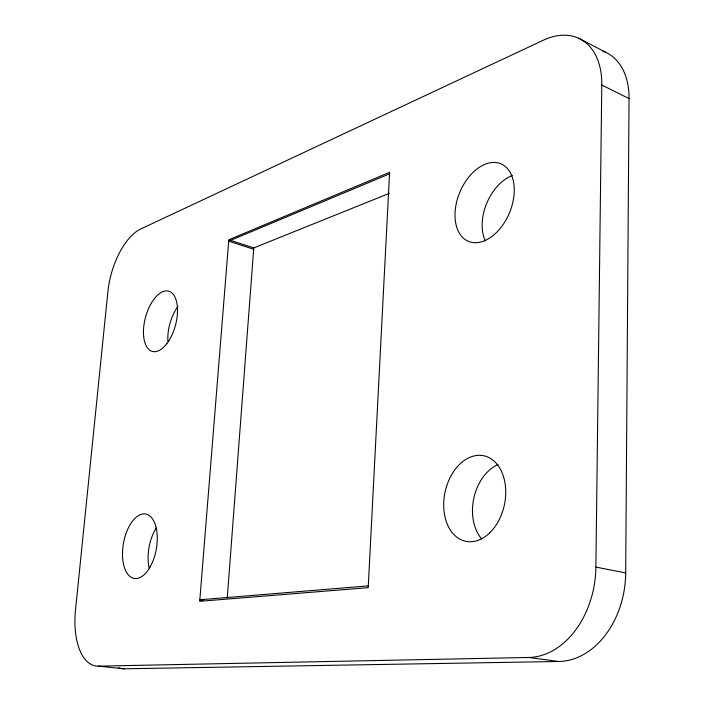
<?xml version="1.0" encoding="UTF-8"?>
<svg xmlns="http://www.w3.org/2000/svg" width="704" height="704" viewBox="0 0 704 704"><rect width="100%" height="100%" fill="white"/><g stroke="black" fill="none" stroke-linecap="round" stroke-linejoin="round"><path stroke-width="1.06" d="M629.042 98.586L601.788 85.017A79.807 50.829 -63.5 0 0 543.277 40.251L140.606 229.038A54.49 25.978 -74.2 0 0 107.888 291.702L75.504 610.034A58.485 28.82 -81.1 0 0 98.261 666.142L124.274 668.8L558.844 661.487A82.949 62.049 -81.9 0 0 625.689 572.933L629.042 98.586A78.514 51.225 -63 0 0 602.782 51.093M98.261 666.142L528.766 657.466A84.436 61.75 -81.6 0 0 595.892 567.098L601.788 85.017M227.242 598.101L253.774 247.922L389.435 193.31M389.514 173.844L228.694 241.146L253.669 249.26M368.28 585.878L199.839 599.782L203.078 600.23M528.766 657.466L558.844 661.487M595.892 567.098L625.689 572.933M229.847 240.143L253.774 247.922M578.591 38.201L605.493 52.184M485.382 240.988A41.369 27.122 -66.9 0 1 512.345 175.498M124.274 668.8A57.763 29.286 -81.3 0 1 118.58 667.788M481.677 538.956A42.979 30.554 -78.3 0 1 473.862 498.018A42.979 30.554 -78.3 0 1 498.071 464.517M149.16 568.031A32.314 16.94 -80 0 1 156.306 528.018M167.904 341.176A30.844 15.77 -74.8 0 1 177.98 306.504M389.594 172.313L368.192 587.655L199.716 601.304L228.809 239.8L389.594 172.313M166.813 343.64A31.222 15.506 -74.9 0 0 171.037 292.266A31.222 15.506 -74.9 0 0 143.625 327.976A31.222 15.506 -74.9 0 0 166.813 343.64M489.623 532.928A43.71 30.342 -78.1 0 0 490.82 458.656A43.71 30.342 -78.1 0 0 443.696 503.994A43.71 30.342 -78.1 0 0 489.623 532.928M491.647 236.658A42.038 26.884 -67.3 0 0 506.062 167.165A42.038 26.884 -67.3 0 0 456.201 203.896A42.038 26.884 -67.3 0 0 491.647 236.658M150.181 566.843A32.718 16.676 -79.9 0 0 146.89 514.334A32.718 16.676 -79.9 0 0 122.593 557.506A32.718 16.676 -79.9 0 0 150.181 566.843"/></g></svg>
